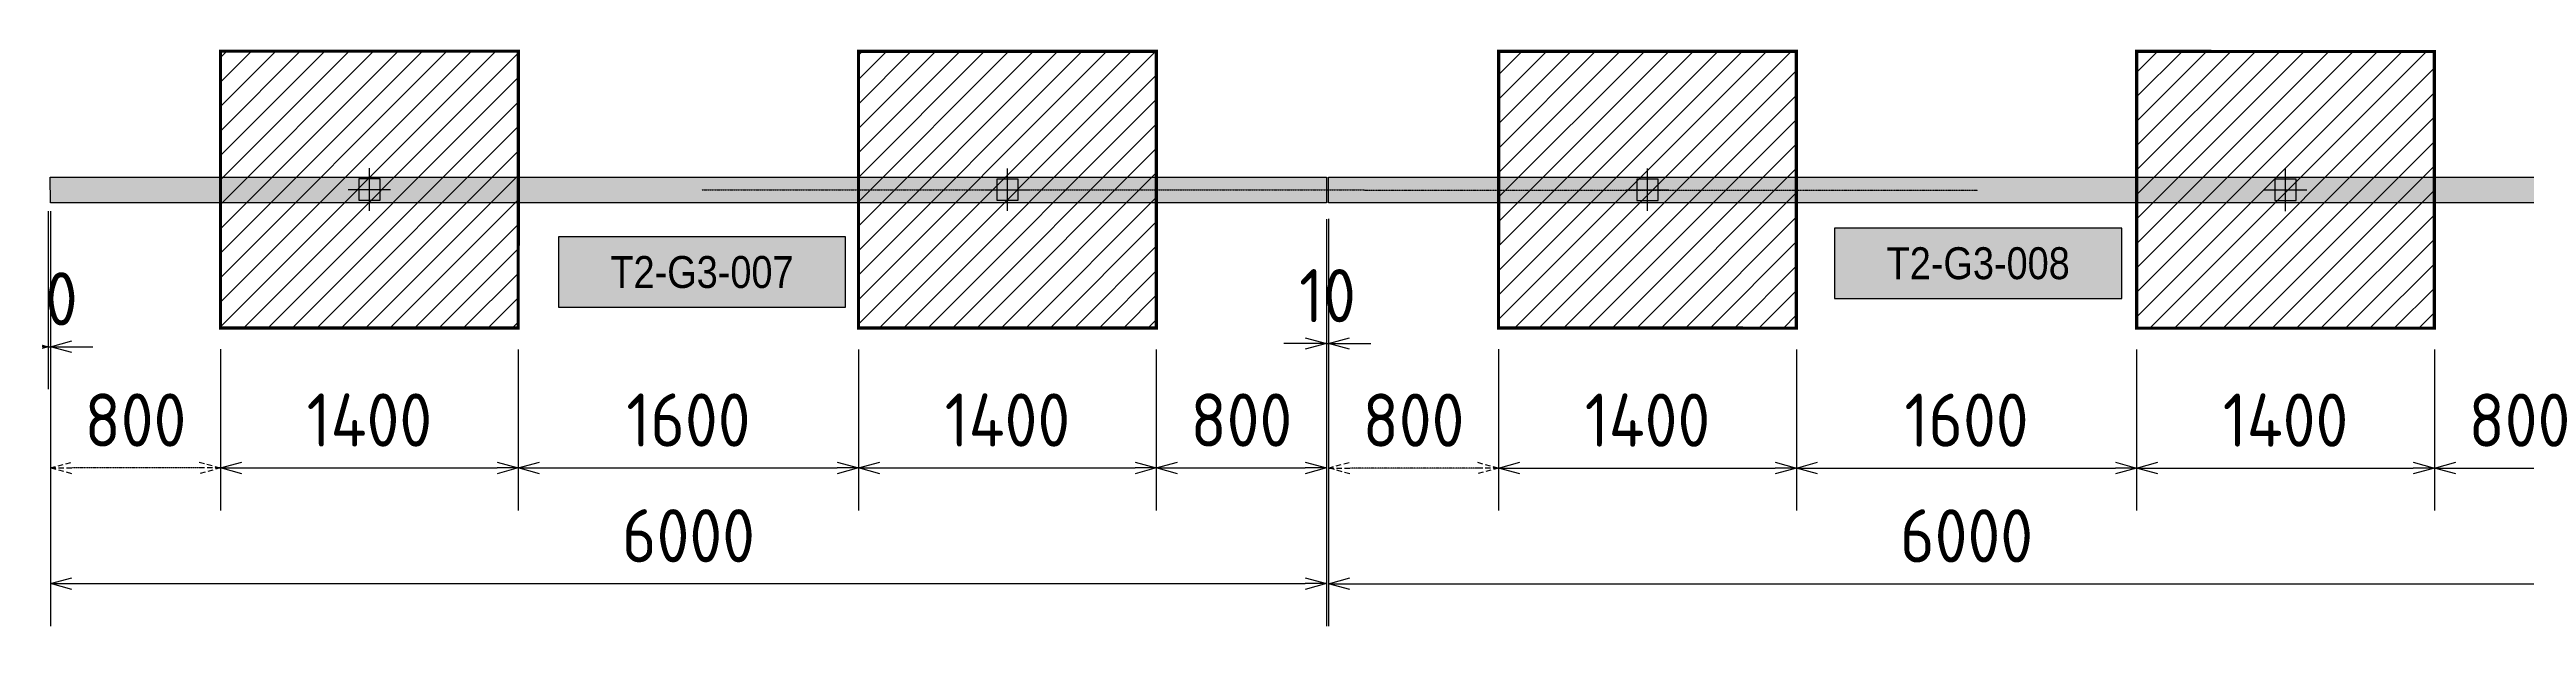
# Model space of a CAD drawing. Header units: centimetres. Extents: x -6122352 to 7132207, y -1694241 to 1947892.
# Drawn here: x 3595881 to 3607527, y 824252 to 826962 of the extents above; entities that cross this region are included whole.
import ezdxf
from ezdxf.enums import TextEntityAlignment as Align

# ---------------------------------------------------------------- set-up
doc = ezdxf.new("R2010")
doc.units = ezdxf.units.CM
doc.header["$MEASUREMENT"] = 0
doc.header["$PDMODE"] = 66
doc.header["$PDSIZE"] = 100
doc.linetypes.add('2. HG-ST XR COL 3A (5V 7V 9V 11V - GF (4M & 5D-E)$0$HIDDEN', pattern=[0.375, 0.25, -0.125])
for name, color, linetype in [('@MI-FOOTINGS', 7, 'Continuous'), ('@MI-TYPE-01', 30, 'Continuous'), ('@MI-TYPE-02', 6, 'Continuous'), ('PANEL-TAGS', 7, 'Continuous')]:
    doc.layers.add(name, color=color, linetype=linetype)
doc.styles.add('PANELTAG_STYLE', font='arial.ttf')
doc.styles.add('Schueco-BEMSTIL', font='isocpeur.ttf', dxfattribs={"width": 0.9})
doc.dimstyles.new('MI- JWC-TXT-2.5 MM', dxfattribs={"dimscale": 1.5, "dimtxt": 2.5, "dimasz": 1, "dimexe": 2, "dimexo": 1, "dimgap": 1, "dimtad": 1, "dimdec": 0, "dimdsep": 46, "dimtxsty": 'Schueco-BEMSTIL', "dimblk": 'OPEN30', "dimcen": 0, "dimdle": 2, "dimclrd": 140, "dimclre": 8, "dimclrt": 40, "dimadec": 0, "dimazin": 2, "dimtfac": 1, "dimtdec": 0, "dimtix": 1, "dimtmove": 2, "dimatfit": 3, "dimldrblk": 'OPEN', "dimfxl": 2, "dimlwd": -1, "dimlwe": -1, "dimarcsym": 0})

# ---------------------------------------------------------------- blocks, each defined once
blk = doc.blocks.new('T2-FOOTING PLAN')
at = {"layer": '@MI-FOOTINGS', "transparency": 33554679}
h = blk.add_hatch(dxfattribs=at)
h.set_pattern_fill('ANSI31', color=8, scale=650)
h.paths.add_polyline_path([(-700, 650), (700, 650), (700, -650), (-700, -650)])
at = {"layer": '@MI-FOOTINGS', "color": 160, "true_color": 0x3340f0, "const_width": 15}
blk.add_lwpolyline([(-700, 650), (700, 650), (700, -650), (-700, -650)], close=True, dxfattribs=at)
at = {"layer": '@MI-FOOTINGS', "color": 30}
blk.add_point((0, 0), dxfattribs=at)
blk = doc.blocks.new('_Open30')
at = {"color": 0, "linetype": 'ByBlock', "lineweight": -2}
for p, q in [((-1, 0.27), (0, 0)), ((0, 0), (-1, -0.27)), ((0, 0), (-1, 0))]:
    blk.add_line(p, q, dxfattribs=at)
blk = doc.blocks.new('*D1677')
at = {"layer": '@MI-TYPE-02', "color": 8, "transparency": 16777216}
for p, q in [((-2200, -688), (-2200, -1446)), ((-800, -689), (-800, -1446))]:
    blk.add_line(p, q, dxfattribs=at)
at = {"layer": '@MI-TYPE-02', "color": 140, "transparency": 16777216}
blk.add_line((-2100, -1246), (-900, -1246), dxfattribs=at)
at = {"layer": 'Defpoints', "color": 0, "transparency": 16777216}
for p in [(-2200, -588), (-800, -589), (-800, -1246)]:
    blk.add_point(p, dxfattribs=at)
at = {"layer": '@MI-TYPE-02', "color": 140, "transparency": 16777216, "xscale": 100, "yscale": 100, "zscale": 100, "rotation": 180}
blk.add_blockref('_Open30', (-2200, -1246), dxfattribs=at)
at = {"layer": '@MI-TYPE-02', "color": 140, "transparency": 16777216, "xscale": 100, "yscale": 100, "zscale": 100}
blk.add_blockref('_Open30', (-800, -1246), dxfattribs=at)
at = {"layer": '@MI-TYPE-02', "color": 40, "transparency": 16777216, "insert": (-1500, -1021), "char_height": 250, "attachment_point": 5, "style": 'Schueco-BEMSTIL'}
blk.add_mtext('1400', dxfattribs=at)
blk = doc.blocks.new('_Open')
at = {"color": 0, "linetype": 'ByBlock', "lineweight": -2}
for p, q in [((-1, 0.2), (0, 0)), ((-1, -0.2), (0, 0)), ((0, 0), (-1, 0))]:
    blk.add_line(p, q, dxfattribs=at)
blk = doc.blocks.new('*D1675')
at = {"layer": '@MI-TYPE-02', "color": 8, "transparency": 16777216}
for p, q in [((-800, -689), (-800, -1446)), ((800, -689), (800, -1446))]:
    blk.add_line(p, q, dxfattribs=at)
at = {"layer": '@MI-TYPE-02', "color": 140, "transparency": 16777216}
blk.add_line((-700, -1246), (700, -1246), dxfattribs=at)
at = {"layer": 'Defpoints', "color": 0, "transparency": 16777216}
for p in [(-800, -589), (800, -589), (800, -1246)]:
    blk.add_point(p, dxfattribs=at)
at = {"layer": '@MI-TYPE-02', "color": 140, "transparency": 16777216, "xscale": 100, "yscale": 100, "zscale": 100, "rotation": 180}
blk.add_blockref('_Open30', (-800, -1246), dxfattribs=at)
at = {"layer": '@MI-TYPE-02', "color": 140, "transparency": 16777216, "xscale": 100, "yscale": 100, "zscale": 100}
blk.add_blockref('_Open30', (800, -1246), dxfattribs=at)
at = {"layer": '@MI-TYPE-02', "color": 40, "transparency": 16777216, "insert": (0, -1021), "char_height": 250, "attachment_point": 5, "style": 'Schueco-BEMSTIL'}
blk.add_mtext('1600', dxfattribs=at)
blk = doc.blocks.new('*D1676')
at = {"layer": '@MI-TYPE-02', "color": 8, "transparency": 16777216}
for p, q in [((800, -689), (800, -1446)), ((2200, -689), (2200, -1446))]:
    blk.add_line(p, q, dxfattribs=at)
at = {"layer": '@MI-TYPE-02', "color": 140, "transparency": 16777216}
blk.add_line((900, -1246), (2100, -1246), dxfattribs=at)
at = {"layer": 'Defpoints', "color": 0, "transparency": 16777216}
for p in [(800, -589), (2200, -589), (2200, -1246)]:
    blk.add_point(p, dxfattribs=at)
at = {"layer": '@MI-TYPE-02', "color": 140, "transparency": 16777216, "xscale": 100, "yscale": 100, "zscale": 100, "rotation": 180}
blk.add_blockref('_Open30', (800, -1246), dxfattribs=at)
at = {"layer": '@MI-TYPE-02', "color": 140, "transparency": 16777216, "xscale": 100, "yscale": 100, "zscale": 100}
blk.add_blockref('_Open30', (2200, -1246), dxfattribs=at)
at = {"layer": '@MI-TYPE-02', "color": 40, "transparency": 16777216, "insert": (1500, -1021), "char_height": 250, "attachment_point": 5, "style": 'Schueco-BEMSTIL'}
blk.add_mtext('1400', dxfattribs=at)
blk = doc.blocks.new('*D1673')
at = {"layer": '@MI-TYPE-02', "color": 8, "transparency": 16777216}
for p, q in [((419219, -136783), (419219, -138673)), ((425219, -136783), (425219, -138673))]:
    blk.add_line(p, q, dxfattribs=at)
at = {"layer": '@MI-TYPE-02', "color": 140, "transparency": 16777216}
blk.add_line((419319, -138473), (425119, -138473), dxfattribs=at)
at = {"layer": 'Defpoints', "color": 0, "transparency": 16777216}
for p in [(419219, -136683), (425219, -136683), (425219, -138473)]:
    blk.add_point(p, dxfattribs=at)
at = {"layer": '@MI-TYPE-02', "color": 140, "transparency": 16777216, "xscale": 100, "yscale": 100, "zscale": 100, "rotation": 180}
blk.add_blockref('_Open30', (419219, -138473), dxfattribs=at)
at = {"layer": '@MI-TYPE-02', "color": 140, "transparency": 16777216, "xscale": 100, "yscale": 100, "zscale": 100}
blk.add_blockref('_Open30', (425219, -138473), dxfattribs=at)
at = {"layer": '@MI-TYPE-02', "color": 40, "transparency": 16777216, "insert": (422219, -138248), "char_height": 250, "attachment_point": 5, "style": 'Schueco-BEMSTIL'}
blk.add_mtext('6000', dxfattribs=at)
blk = doc.blocks.new('*D1685')
at = {"layer": '@MI-TYPE-02', "color": 8, "linetype": '2. HG-ST XR COL 3A (5V 7V 9V 11V - GF (4M & 5D-E)$0$HIDDEN', "transparency": 16777216}
blk.add_line((-3000, -100), (-3000, -1446), dxfattribs=at)
at = {"layer": '@MI-TYPE-02', "color": 8, "transparency": 16777216}
blk.add_line((-2200, -688), (-2200, -1446), dxfattribs=at)
at = {"layer": '@MI-TYPE-02', "color": 140, "linetype": '2. HG-ST XR COL 3A (5V 7V 9V 11V - GF (4M & 5D-E)$0$HIDDEN', "transparency": 16777216}
blk.add_line((-2300, -1246), (-2900, -1246), dxfattribs=at)
at = {"layer": 'Defpoints', "color": 0, "linetype": '2. HG-ST XR COL 3A (5V 7V 9V 11V - GF (4M & 5D-E)$0$HIDDEN', "transparency": 16777216}
for p in [(-3000, 0), (-2200, -588), (-3000, -1246)]:
    blk.add_point(p, dxfattribs=at)
at = {"layer": '@MI-TYPE-02', "color": 140, "linetype": '2. HG-ST XR COL 3A (5V 7V 9V 11V - GF (4M & 5D-E)$0$HIDDEN', "transparency": 16777216, "xscale": 100, "yscale": 100, "zscale": 100, "rotation": 180}
blk.add_blockref('_Open30', (-3000, -1246), dxfattribs=at)
at = {"layer": '@MI-TYPE-02', "color": 140, "linetype": '2. HG-ST XR COL 3A (5V 7V 9V 11V - GF (4M & 5D-E)$0$HIDDEN', "transparency": 16777216, "xscale": 100, "yscale": 100, "zscale": 100}
blk.add_blockref('_Open30', (-2200, -1246), dxfattribs=at)
at = {"layer": '@MI-TYPE-02', "color": 40, "linetype": '2. HG-ST XR COL 3A (5V 7V 9V 11V - GF (4M & 5D-E)$0$HIDDEN', "transparency": 16777216, "insert": (-2600, -1021), "char_height": 250, "attachment_point": 5, "style": 'Schueco-BEMSTIL'}
blk.add_mtext('800', dxfattribs=at)
blk = doc.blocks.new('*D1684')
at = {"layer": '@MI-TYPE-02', "color": 8, "transparency": 16777216}
for p, q in [((3000, -100), (3000, -1446)), ((2200, -689), (2200, -1446))]:
    blk.add_line(p, q, dxfattribs=at)
at = {"layer": '@MI-TYPE-02', "color": 140, "transparency": 16777216}
blk.add_line((2300, -1246), (2900, -1246), dxfattribs=at)
at = {"layer": 'Defpoints', "color": 0, "transparency": 16777216}
for p in [(3000, 0), (2200, -589), (3000, -1246)]:
    blk.add_point(p, dxfattribs=at)
at = {"layer": '@MI-TYPE-02', "color": 140, "transparency": 16777216, "xscale": 100, "yscale": 100, "zscale": 100, "rotation": 180}
blk.add_blockref('_Open30', (2200, -1246), dxfattribs=at)
at = {"layer": '@MI-TYPE-02', "color": 140, "transparency": 16777216, "xscale": 100, "yscale": 100, "zscale": 100}
blk.add_blockref('_Open30', (3000, -1246), dxfattribs=at)
at = {"layer": '@MI-TYPE-02', "color": 40, "transparency": 16777216, "insert": (2600, -1021), "char_height": 250, "attachment_point": 5, "style": 'Schueco-BEMSTIL'}
blk.add_mtext('800', dxfattribs=at)
blk = doc.blocks.new('PANELTAG')
at = {"layer": 'PANEL-TAGS', "color": 1}
blk.add_lwpolyline([(-13.5, -3.3), (13.5, -3.3), (13.5, 3.3), (-13.5, 3.3)], close=True, dxfattribs=at)
at = {"layer": 'PANEL-TAGS', "color": 40, "true_color": 0xffd700}
blk.add_solid([(-13.5, -3.3), (13.5, -3.3), (-13.5, 3.3), (13.5, 3.3)], dxfattribs=at)
at = {"layer": 'PANEL-TAGS', "color": 5, "style": 'PANELTAG_STYLE', "width": 0.85}
blk.add_attdef('TAGNO', text='', height=3, dxfattribs=at).set_placement((0, 0), align=Align.MIDDLE)
blk = doc.blocks.new('*D2428')
at = {"layer": '@MI-TYPE-01', "color": 8, "transparency": 16777216}
for p, q in [((65459, -108596), (65459, -109381)), ((65468, -108595), (65468, -109381))]:
    blk.add_line(p, q, dxfattribs=at)
at = {"layer": '@MI-TYPE-01', "color": 140, "transparency": 16777216}
for p, q in [((65359, -109181), (65259, -109181)), ((65459, -109181), (65468, -109181)), ((65568, -109181), (65668, -109181))]:
    blk.add_line(p, q, dxfattribs=at)
at = {"layer": 'Defpoints', "color": 0, "transparency": 16777216}
for p in [(65459, -108496), (65468, -108495), (65468, -109181)]:
    blk.add_point(p, dxfattribs=at)
at = {"layer": '@MI-TYPE-01', "color": 140, "transparency": 16777216, "xscale": 100, "yscale": 100, "zscale": 100}
blk.add_blockref('_Open30', (65459, -109181), dxfattribs=at)
at = {"layer": '@MI-TYPE-01', "color": 140, "transparency": 16777216, "xscale": 100, "yscale": 100, "zscale": 100, "rotation": 180}
blk.add_blockref('_Open30', (65468, -109181), dxfattribs=at)
at = {"layer": '@MI-TYPE-01', "color": 40, "transparency": 16777216, "insert": (65464, -108956), "char_height": 250, "attachment_point": 5, "style": 'Schueco-BEMSTIL'}
blk.add_mtext('10', dxfattribs=at)
blk = doc.blocks.new('*D2430')
at = {"layer": '@MI-TYPE-01', "color": 8, "transparency": 16777216}
for p, q in [((59449, -108559), (59449, -109396)), ((59459, -108559), (59459, -109396))]:
    blk.add_line(p, q, dxfattribs=at)
at = {"layer": '@MI-TYPE-01', "color": 140, "transparency": 16777216}
for p, q in [((59349, -109196), (59249, -109196)), ((59449, -109196), (59459, -109196)), ((59559, -109196), (59659, -109196))]:
    blk.add_line(p, q, dxfattribs=at)
at = {"layer": 'Defpoints', "color": 0, "transparency": 16777216}
for p in [(59449, -108459), (59459, -108459), (59459, -109196)]:
    blk.add_point(p, dxfattribs=at)
at = {"layer": '@MI-TYPE-01', "color": 140, "transparency": 16777216, "xscale": 100, "yscale": 100, "zscale": 100}
blk.add_blockref('_Open30', (59449, -109196), dxfattribs=at)
at = {"layer": '@MI-TYPE-01', "color": 140, "transparency": 16777216, "xscale": 100, "yscale": 100, "zscale": 100, "rotation": 180}
blk.add_blockref('_Open30', (59459, -109196), dxfattribs=at)
at = {"layer": '@MI-TYPE-01', "color": 40, "transparency": 16777216, "insert": (59454, -108971), "char_height": 250, "attachment_point": 5, "style": 'Schueco-BEMSTIL'}
blk.add_mtext('10', dxfattribs=at)
blk = doc.blocks.new('6M PANEL-T2')
at = {"layer": '@MI-TYPE-02'}
h = blk.add_hatch(color=256, dxfattribs=at)
h.dxf.hatch_style = 1
h.paths.add_polyline_path([(-3000.4, 120), (2999.5, 120), (3000, 0), (-3000, 0)])
blk.add_lwpolyline([(-3000.4, 120), (2999.5, 120), (3000, 0), (-3000, 0)], close=True, dxfattribs=at)
at = {"layer": '@MI-FOOTINGS', "rotation": 359.9898439714545}
for p in [(-1500.2, 61.5), (1499.8, 61)]:
    blk.add_blockref('T2-FOOTING PLAN', p, dxfattribs=at)
at = {"layer": '@MI-TYPE-02', "color": 0}
dim = blk.add_linear_dim(base=(3000, -1790), p1=(-3000, 0), p2=(3000, 0), dimstyle='MI- JWC-TXT-2.5 MM', dxfattribs=at)
dim.commit()
dim.dimension.update_dxf_attribs({"geometry": '*D1673', "text_midpoint": (0, -1565), "insert": (-422218.9, 136683.5)})
at = {"layer": '@MI-TYPE-02', "color": 94}
dim = blk.add_linear_dim(base=(3000, -1246.1), p1=(2199.7, -589.1), p2=(3000, 0), dimstyle='MI- JWC-TXT-2.5 MM', dxfattribs=at)
dim.commit()
dim.dimension.update_dxf_attribs({"geometry": '*D1684', "text_midpoint": (2599.8, -1021.1)})
at = {"layer": '@MI-TYPE-02', "color": 94, "linetype": '2. HG-ST XR COL 3A (5V 7V 9V 11V - GF (4M & 5D-E)$0$HIDDEN'}
dim = blk.add_linear_dim(base=(-3000, -1246.1), p1=(-2200.3, -588.4), p2=(-3000, 0), dimstyle='MI- JWC-TXT-2.5 MM', dxfattribs=at)
dim.commit()
dim.dimension.update_dxf_attribs({"geometry": '*D1685', "text_midpoint": (-2600.2, -1021.1)})
at = {"layer": '@MI-TYPE-02', "color": 0}
for base, p1, p2, picture, middle in [((-800.3, -1246.1), (-2200.3, -588.4), (-800.3, -588.6), '*D1677', (-1500.3, -1021.1)), ((799.7, -1246.1), (-800.3, -588.6), (799.7, -588.9), '*D1675', (-0.3, -1021.1)), ((2199.7, -1246.1), (799.7, -588.9), (2199.7, -589.1), '*D1676', (1499.7, -1021.1))]:
    dim = blk.add_linear_dim(base=base, p1=p1, p2=p2, dimstyle='MI- JWC-TXT-2.5 MM', dxfattribs=at)
    dim.commit()
    dim.dimension.update_dxf_attribs({"geometry": picture, "text_midpoint": middle})
blk = doc.blocks.new('A$C0fb98823')
at = {"color": 94, "linetype": '2. HG-ST XR COL 3A (5V 7V 9V 11V - GF (4M & 5D-E)$0$HIDDEN'}
blk.add_lwpolyline([(39031.8, -7), (45031.8, -8.1)], dxfattribs=at)
for p in [(38968.7, -67.1), (44978.2, -67.7)]:
    blk.add_blockref('6M PANEL-T2', p, dxfattribs=at)
at = {"layer": 'PANEL-TAGS'}
ref = blk.add_blockref('PANELTAG', (39032.4, -392.8), dxfattribs=dict(at, xscale=50, yscale=50, zscale=50))
ref.add_attrib('TAGNO', 'T2-G3-007', dxfattribs={"color": 5, "height": 150, "style": 'PANELTAG_STYLE', "width": 0.85}).set_placement((39032.4, -392.8), align=Align.MIDDLE_CENTER)
ref = blk.add_blockref('PANELTAG', (45033.2, -351.5), dxfattribs=dict(at, xscale=50, yscale=50, zscale=50))
ref.add_attrib('TAGNO', 'T2-G3-008', dxfattribs={"color": 5, "height": 150, "style": 'PANELTAG_STYLE', "width": 0.85}).set_placement((45033.2, -351.5), align=Align.MIDDLE_CENTER)
at = {"layer": '@MI-TYPE-01'}
for base, p1, p2, picture, middle in [((35968.5211, -743.941), (35958.9568, -6.5181), (35968.5211, -7.1534), '*D2430', (35963.7389, -518.941)), ((41978.1468, -728.7231), (41968.5848, -43.3854), (41978.1468, -43.3514), '*D2428', (41973.3658, -503.7231))]:
    dim = blk.add_linear_dim(base=base, p1=p1, p2=p2, dimstyle='MI- JWC-TXT-2.5 MM', dxfattribs=at)
    dim.commit()
    dim.dimension.update_dxf_attribs({"geometry": picture, "text_midpoint": middle, "insert": (-23490.2589, 108452.1344)})

msp = doc.modelspace()

# ---------------------------------------------------------------- block references
at = {"layer": '@MI-TYPE-01'}
msp.add_blockref('A$C0fb98823', (3559916.37816, 826309.49803), dxfattribs=at)

doc.saveas('drawing.dxf')
